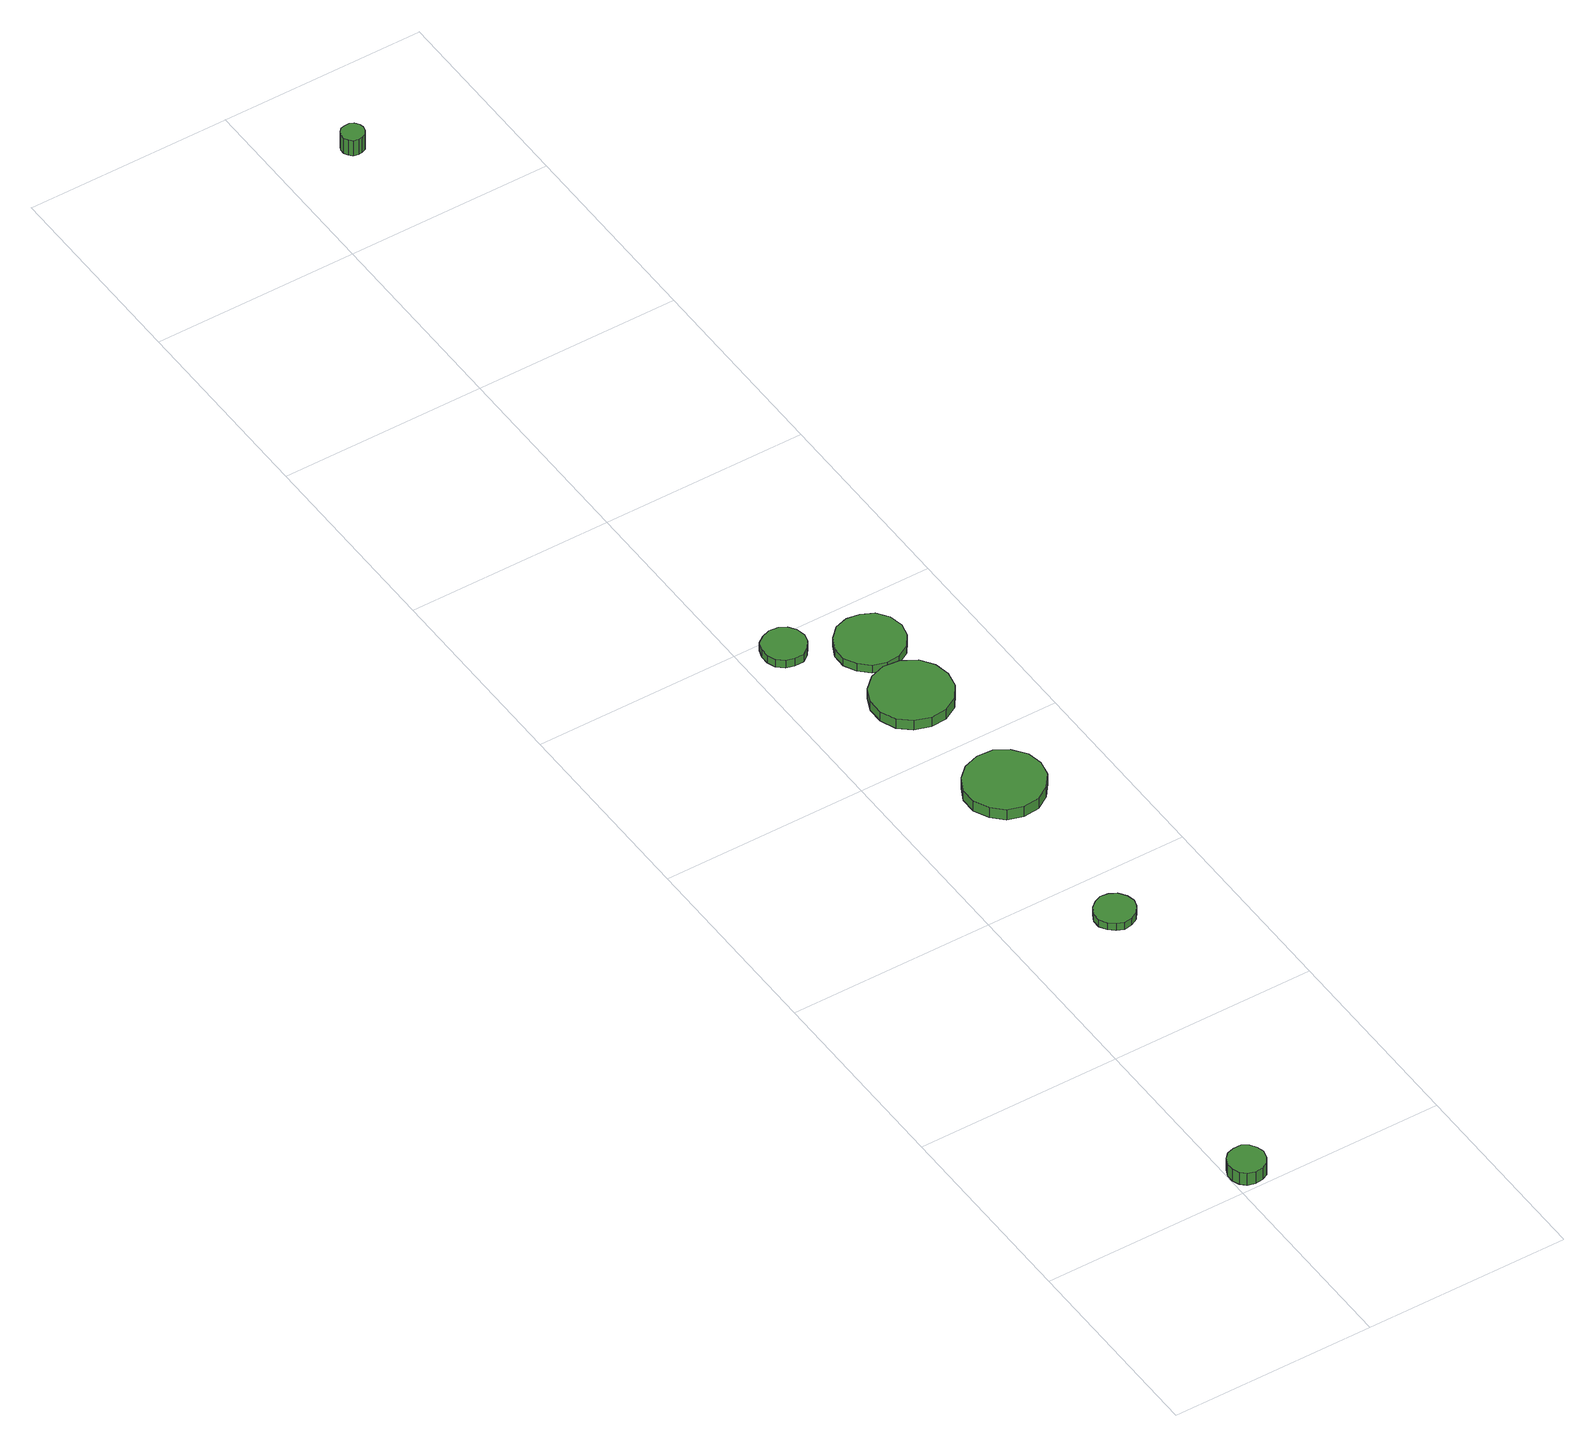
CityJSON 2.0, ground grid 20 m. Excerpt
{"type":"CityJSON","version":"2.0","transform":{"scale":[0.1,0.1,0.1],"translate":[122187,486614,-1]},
"CityObjects":{
"tree1":{"type":"SolitaryVegetationObject","attributes":{"function":"something"},"geometry":[{"type":"MultiSurface","lod":"1","boundaries":[[[0,1,2,3,4,5,6,7,8,9,10,11,12,13,14]],[[15,16,17,18,19,20,21,22,23,24,25,26,27,28,29]],[[0,29,28,1]],[[1,28,27,2]],[[2,27,26,3]],[[3,26,25,4]],[[4,25,24,5]],[[5,24,23,6]],[[6,23,22,7]],[[7,22,21,8]],[[8,21,20,9]],[[9,20,19,10]],[[10,19,18,11]],[[11,18,17,12]],[[12,17,16,13]],[[13,16,15,14]],[[14,15,29,0]]]}]},
"tree2":{"type":"SolitaryVegetationObject","attributes":{"function":"something"},"geometry":[{"type":"MultiSurface","lod":"1","boundaries":[[[30,31,32,33,34,35,36,37,38,39,40,41,42,43,44]],[[45,46,47,48,49,50,51,52,53,54,55,56,57,58,59]],[[30,59,58,31]],[[31,58,57,32]],[[32,57,56,33]],[[33,56,55,34]],[[34,55,54,35]],[[35,54,53,36]],[[36,53,52,37]],[[37,52,51,38]],[[38,51,50,39]],[[39,50,49,40]],[[40,49,48,41]],[[41,48,47,42]],[[42,47,46,43]],[[43,46,45,44]],[[44,45,59,30]]]}]},
"tree3":{"type":"SolitaryVegetationObject","attributes":{"function":"something"},"geometry":[{"type":"MultiSurface","lod":"1","boundaries":[[[60,61,62,63,64,65,66,67,68,69,70,71,72,73,74]],[[75,76,77,78,79,80,81,82,83,84,85,86,87,88,89]],[[60,89,88,61]],[[61,88,87,62]],[[62,87,86,63]],[[63,86,85,64]],[[64,85,84,65]],[[65,84,83,66]],[[66,83,82,67]],[[67,82,81,68]],[[68,81,80,69]],[[69,80,79,70]],[[70,79,78,71]],[[71,78,77,72]],[[72,77,76,73]],[[73,76,75,74]],[[74,75,89,60]]]}]},
"tree4":{"type":"SolitaryVegetationObject","attributes":{"function":"something"},"geometry":[{"type":"MultiSurface","lod":"1","boundaries":[[[90,91,92,93,94,95,96,97,98,99,100,101,102,103,104]],[[105,106,107,108,109,110,111,112,113,114,115,116,117,118,119]],[[90,119,118,91]],[[91,118,117,92]],[[92,117,116,93]],[[93,116,115,94]],[[94,115,114,95]],[[95,114,113,96]],[[96,113,112,97]],[[97,112,111,98]],[[98,111,110,99]],[[99,110,109,100]],[[100,109,108,101]],[[101,108,107,102]],[[102,107,106,103]],[[103,106,105,104]],[[104,105,119,90]]]}]},
"tree5":{"type":"SolitaryVegetationObject","attributes":{"function":"something"},"geometry":[{"type":"MultiSurface","lod":"1","boundaries":[[[120,121,122,123,124,125,126,127,128,129,130,131,132,133,134]],[[135,136,137,138,139,140,141,142,143,144,145,146,147,148,149]],[[120,149,148,121]],[[121,148,147,122]],[[122,147,146,123]],[[123,146,145,124]],[[124,145,144,125]],[[125,144,143,126]],[[126,143,142,127]],[[127,142,141,128]],[[128,141,140,129]],[[129,140,139,130]],[[130,139,138,131]],[[131,138,137,132]],[[132,137,136,133]],[[133,136,135,134]],[[134,135,149,120]]]}]},
"tree6":{"type":"SolitaryVegetationObject","attributes":{"function":"something"},"geometry":[{"type":"MultiSurface","lod":"1","boundaries":[[[150,151,152,153,154,155,156,157,158,159,160,161,162,163,164]],[[165,166,167,168,169,170,171,172,173,174,175,176,177,178,179]],[[150,179,178,151]],[[151,178,177,152]],[[152,177,176,153]],[[153,176,175,154]],[[154,175,174,155]],[[155,174,173,156]],[[156,173,172,157]],[[157,172,171,158]],[[158,171,170,159]],[[159,170,169,160]],[[160,169,168,161]],[[161,168,167,162]],[[162,167,166,163]],[[163,166,165,164]],[[164,165,179,150]]]}]},
"tree7":{"type":"SolitaryVegetationObject","attributes":{"function":"something"},"geometry":[{"type":"MultiSurface","lod":"1","boundaries":[[[180,181,182,183,184,185,186,187,188,189,190,191,192,193,194]],[[195,196,197,198,199,200,201,202,203,204,205,206,207,208,209]],[[180,209,208,181]],[[181,208,207,182]],[[182,207,206,183]],[[183,206,205,184]],[[184,205,204,185]],[[185,204,203,186]],[[186,203,202,187]],[[187,202,201,188]],[[188,201,200,189]],[[189,200,199,190]],[[190,199,198,191]],[[191,198,197,192]],[[192,197,196,193]],[[193,196,195,194]],[[194,195,209,180]]]}]}
},
"vertices":[
[36,22,21],[34,29,21],[30,35,21],[24,39,21],[16,39,21],[9,37,21],[4,32,21],[1,25,21],[1,18,21],[4,11,21],[9,6,21],[16,4,21],[24,5,21],[30,8,21],[34,14,21],[34,14,7],[30,8,7],[24,5,7],[16,4,7],[9,6,7],[4,11,7],[1,18,7],[1,25,7],[4,32,7],[9,37,7],[16,39,7],[24,39,7],[30,35,7],[34,29,7],[36,22,7],
[117,349,16],[115,357,16],[110,364,16],[103,368,16],[95,369,16],[88,366,16],[82,361,16],[78,353,16],[78,345,16],[82,338,16],[88,333,16],[95,330,16],[103,331,16],[110,335,16],[115,342,16],[115,342,8],[110,335,8],[103,331,8],[95,330,8],[88,333,8],[82,338,8],[78,345,8],[78,353,8],[82,361,8],[88,366,8],[95,369,8],[103,368,8],[110,364,8],[115,357,8],[117,349,8],
[141,532,21],[138,547,21],[128,560,21],[115,568,21],[99,569,21],[84,564,21],[73,554,21],[66,540,21],[66,524,21],[73,510,21],[84,499,21],[99,494,21],[115,496,21],[128,504,21],[138,517,21],[138,517,9],[128,504,9],[115,496,9],[99,494,9],[84,499,9],[73,510,9],[66,524,9],[66,540,9],[73,554,9],[84,564,9],[99,569,9],[115,568,9],[128,560,9],[138,547,9],[141,532,9],
[59,779,19],[57,788,19],[52,795,19],[45,799,19],[36,800,19],[28,797,19],[21,792,19],[18,784,19],[18,775,19],[21,767,19],[28,761,19],[36,759,19],[45,759,19],[52,764,19],[57,771,19],[57,771,10],[52,764,10],[45,759,10],[36,759,10],[28,761,10],[21,767,10],[18,775,10],[18,784,10],[21,792,10],[28,797,10],[36,800,10],[45,799,10],[52,795,10],[57,788,10],[59,779,10],
[135,669,21],[132,684,21],[123,697,21],[109,705,21],[93,707,21],[78,702,21],[66,691,21],[60,677,21],[60,661,21],[66,646,21],[78,636,21],[93,631,21],[109,632,21],[123,640,21],[132,653,21],[132,653,10],[123,640,10],[109,632,10],[93,631,10],[78,636,10],[66,646,10],[60,661,10],[60,677,10],[66,691,10],[78,702,10],[93,707,10],[109,705,10],[123,697,10],[132,684,10],[135,669,10],
[136,743,19],[133,757,19],[125,768,19],[113,774,19],[100,776,19],[87,772,19],[77,762,19],[71,750,19],[71,736,19],[77,724,19],[87,715,19],[100,711,19],[113,712,19],[125,719,19],[133,730,19],[133,730,10],[125,719,10],[113,712,10],[100,711,10],[87,715,10],[77,724,10],[71,736,10],[71,750,10],[77,762,10],[87,772,10],[100,776,10],[113,774,10],[125,768,10],[133,757,10],[136,743,10],
[80,1505,33],[79,1509,33],[76,1513,33],[72,1515,33],[68,1515,33],[63,1514,33],[60,1511,33],[58,1507,33],[58,1502,33],[60,1498,33],[63,1495,33],[68,1494,33],[72,1494,33],[76,1496,33],[79,1500,33],[79,1500,15],[76,1496,15],[72,1494,15],[68,1494,15],[63,1495,15],[60,1498,15],[58,1502,15],[58,1507,15],[60,1511,15],[63,1514,15],[68,1515,15],[72,1515,15],[76,1513,15],[79,1509,15],[80,1505,15]
]}
